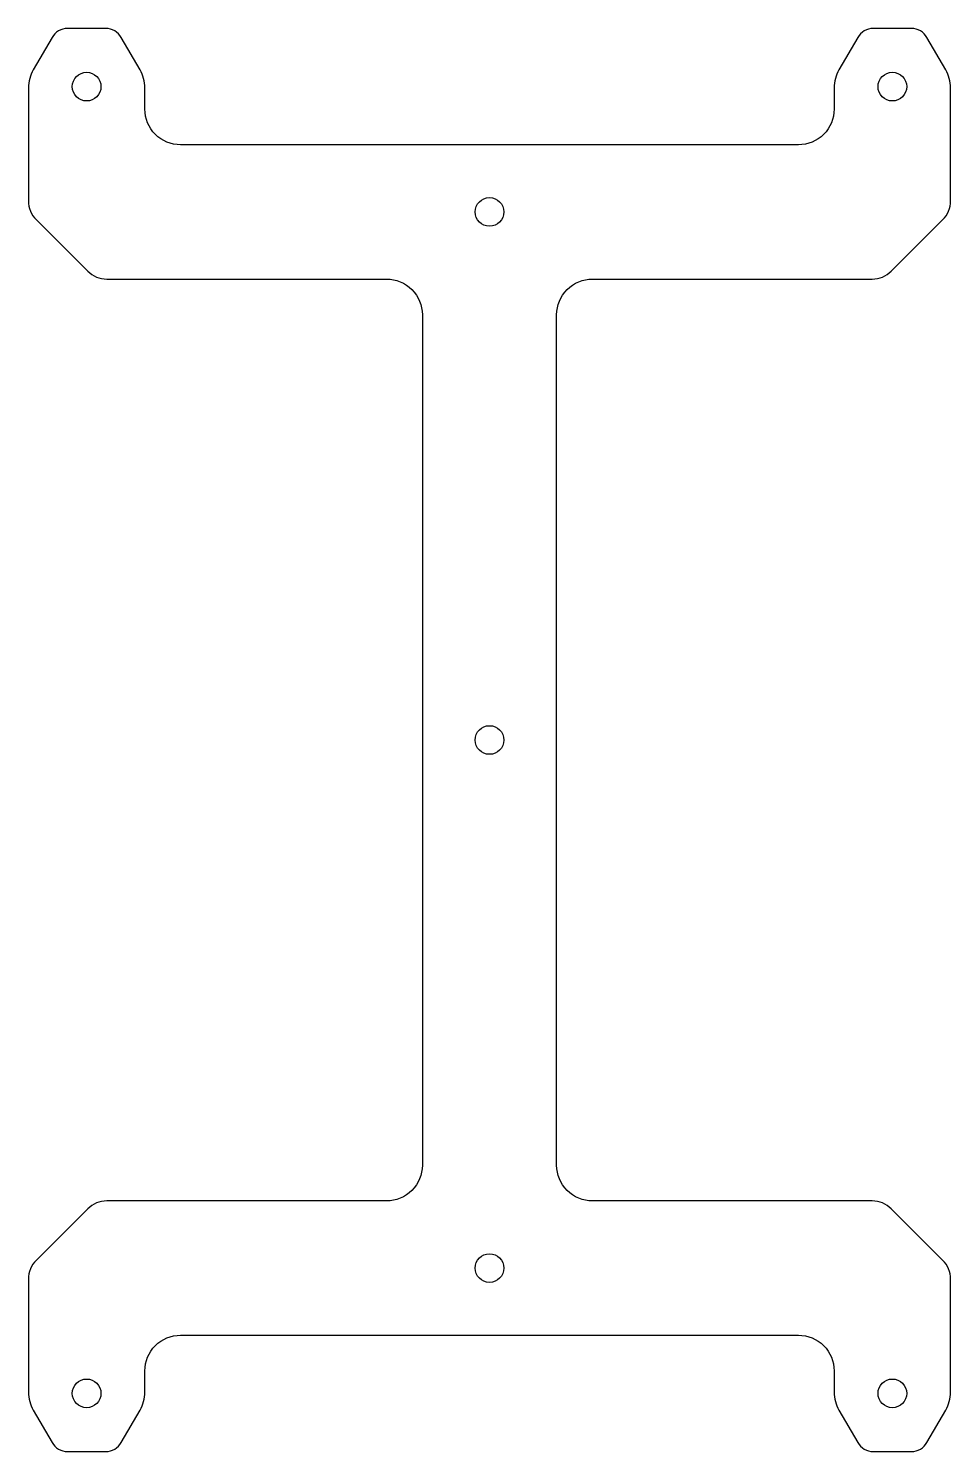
# Model space of a CAD drawing. Header units: millimetres. Extents: x -8 to 96, y -80 to 80.
import ezdxf

# ---------------------------------------------------------------- set-up
doc = ezdxf.new("R2010")
doc.units = ezdxf.units.MM
doc.layers.get('0').update_dxf_attribs({"linetype": 'CONTINUOUS'})

msp = doc.modelspace()

# ---------------------------------------------------------------- linework, layer by layer
msp.add_lwpolyline([(55.5, 51.5), (86.76, 51.5, 0.198912), (88.88, 52.38), (94.62, 58.12, 0.198912), (95.5, 60.24), (95.5, 72.87, 0.131652), (94.96, 74.87), (92.87, 78.5, 0.267949), (91.13, 79.5), (86.87, 79.5, 0.267949), (85.13, 78.5), (83.04, 74.87, 0.131652), (82.5, 72.87), (82.5, 70.5, -0.414214), (78.5, 66.5), (9.5, 66.5, -0.414214), (5.5, 70.5), (5.5, 72.87, 0.131652), (4.96, 74.87), (2.87, 78.5, 0.267949), (1.13, 79.5), (-3.13, 79.5, 0.267949), (-4.87, 78.5), (-6.96, 74.87, 0.131652), (-7.5, 72.87), (-7.5, 60.24, 0.198912), (-6.62, 58.12), (-0.88, 52.38, 0.198912), (1.24, 51.5), (32.5, 51.5, -0.414214), (36.5, 47.5), (36.5, -47.5, -0.414214), (32.5, -51.5), (1.24, -51.5, 0.198912), (-0.88, -52.38), (-6.62, -58.12, 0.198912), (-7.5, -60.24), (-7.5, -72.87, 0.131652), (-6.96, -74.87), (-4.87, -78.5, 0.267949), (-3.13, -79.5), (1.13, -79.5, 0.267949), (2.87, -78.5), (4.96, -74.87, 0.131652), (5.5, -72.87), (5.5, -70.5, -0.414214), (9.5, -66.5), (78.5, -66.5, -0.414214), (82.5, -70.5), (82.5, -72.87, 0.131652), (83.04, -74.87), (85.13, -78.5, 0.267949), (86.87, -79.5), (91.13, -79.5, 0.267949), (92.87, -78.5), (94.96, -74.87, 0.131652), (95.5, -72.87), (95.5, -60.24, 0.198912), (94.62, -58.12), (88.88, -52.38, 0.198912), (86.76, -51.5), (55.5, -51.5, -0.414214), (51.5, -47.5), (51.5, 47.5, -0.414214)], format="xyb", close=True)
for centre in [(-1, 73), (89, 73), (44, 59), (44, 0), (44, -59), (-1, -73), (89, -73)]:
    msp.add_circle(centre, 1.6)

doc.saveas('drawing.dxf')
